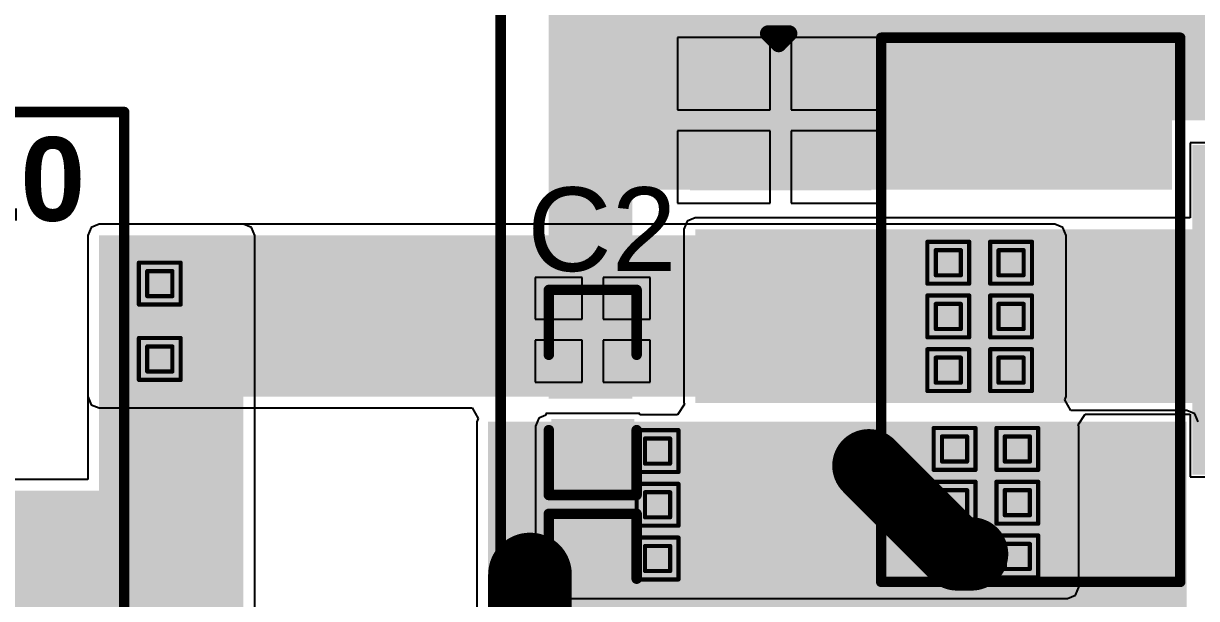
# Model space of a CAD drawing. Header units: inches. Extents: x -0.3 to 9.9, y -0.4 to 5.
# Drawn here: x 2.754 to 3.315, y 1.826 to 2.1 of the extents above; entities that cross this region are included whole.
import ezdxf

# ---------------------------------------------------------------- set-up
doc = ezdxf.new("R2010")
doc.units = ezdxf.units.IN
doc.header["$MEASUREMENT"] = 0
for name, color, linetype in [('Bottom Layer', 5, 'Continuous'), ('Bottom Solder', 6, 'Continuous'), ('Drill Drawing', 1, 'Continuous'), ('Top Layer', 1, 'Continuous'), ('Top Overlay', 2, 'Continuous'), ('Top Paste', 8, 'Continuous'), ('Top Solder', 216, 'Continuous'), ('Via Holes', 16, 'Continuous')]:
    doc.layers.add(name, color=color, linetype=linetype)
doc.styles.add('Arial', font='', dxfattribs={"height": 0.2})
doc.styles.add('Arial_Bold', font='', dxfattribs={"height": 0.2})
doc.styles.get('Arial').set_extended_font_data('Arial')
doc.styles.get('Arial_Bold').set_extended_font_data('Arial', bold=True)

# ---------------------------------------------------------------- blocks, each defined once
blk = doc.blocks.new('OLED_0_96________2C_12')
at = {"layer": 'Top Overlay', "const_width": 0.005}
for points in [[(-0.539, 0.062), (0.539, 0.062)], [(0.539, -1.036), (0.539, 0.062)]]:
    blk.add_lwpolyline(points, dxfattribs=at)
at = {"layer": 'Top Overlay', "const_width": 0.0025}
blk.add_lwpolyline([(0.53775, 0.062, 1), (0.54025, 0.062, 1)], format="xyb", close=True, dxfattribs=at)
blk.add_lwpolyline([(0.53775, 0.062, 1), (0.54025, 0.062, 1)], format="xyb", close=True, dxfattribs=at)
blk = doc.blocks.new('ZIO_101954_13')
at = {"layer": 'Top Overlay', "const_width": 0.005}
blk.add_lwpolyline([(0.719, -1.74), (0.719, 0.057)], dxfattribs=at)
blk = doc.blocks.new('SOT__223_59')
at = {"layer": 'Top Layer'}
for points in [[(-0.0748, 0.15945), (0.0748, 0.15945), (0.0748, 0.08071), (-0.0748, 0.08071)], [(-0.12008, -0.08071), (-0.06102, -0.08071), (-0.06102, -0.15945), (-0.12008, -0.15945)], [(-0.02953, -0.08071), (0.02953, -0.08071), (0.02953, -0.15945), (-0.02953, -0.15945)], [(0.06102, -0.08071), (0.12008, -0.08071), (0.12008, -0.15945), (0.06102, -0.15945)]]:
    blk.add_hatch(color=1, dxfattribs=at).paths.add_polyline_path(points)
at = {"layer": 'Top Paste'}
for points in [[(-0.0748, 0.15945), (0.0748, 0.15945), (0.0748, 0.08071), (-0.0748, 0.08071)], [(-0.12008, -0.08071), (-0.06102, -0.08071), (-0.06102, -0.15945), (-0.12008, -0.15945)], [(-0.02953, -0.08071), (0.02953, -0.08071), (0.02953, -0.15945), (-0.02953, -0.15945)], [(0.06102, -0.08071), (0.12008, -0.08071), (0.12008, -0.15945), (0.06102, -0.15945)]]:
    blk.add_hatch(color=8, dxfattribs=at).paths.add_polyline_path(points)
at = {"layer": 'Top Solder'}
for points in [[(-0.0788, 0.16345), (0.0788, 0.16345), (0.0788, 0.07671), (-0.0788, 0.07671)], [(-0.12408, -0.07671), (-0.05702, -0.07671), (-0.05702, -0.16345), (-0.12408, -0.16345)], [(-0.03353, -0.07671), (0.03353, -0.07671), (0.03353, -0.16345), (-0.03353, -0.16345)], [(0.05702, -0.07671), (0.12408, -0.07671), (0.12408, -0.16345), (0.05702, -0.16345)]]:
    blk.add_hatch(color=216, dxfattribs=at).paths.add_polyline_path(points)
at = {"layer": 'Top Overlay'}
for points, const_width in [([(-0.13, -0.072), (-0.13, 0.071)], 0.005), ([(0.13, 0.071), (-0.13, 0.071)], 0.005), ([(0.13, -0.072), (0.13, 0.071)], 0.005), ([(0.13, -0.072), (-0.13, -0.072)], 0.005), ([(-0.132, -0.126), (-0.132, -0.116)], 0.00787), ([(-0.127, -0.121), (-0.132, -0.116)], 0.00787), ([(-0.132, -0.126), (-0.127, -0.121)], 0.00787)]:
    blk.add_lwpolyline(points, dxfattribs=dict(at, const_width=const_width))
for points, const_width in [([(-0.13125, 0.071, 1), (-0.12875, 0.071, 1)], 0.0025), ([(-0.13125, 0.071, 1), (-0.12875, 0.071, 1)], 0.0025), ([(0.12875, 0.071, 1), (0.13125, 0.071, 1)], 0.0025), ([(0.12875, 0.071, 1), (0.13125, 0.071, 1)], 0.0025), ([(-0.13125, -0.072, 1), (-0.12875, -0.072, 1)], 0.0025), ([(-0.13125, -0.072, 1), (-0.12875, -0.072, 1)], 0.0025), ([(0.12875, -0.072, 1), (0.13125, -0.072, 1)], 0.0025), ([(0.12875, -0.072, 1), (0.13125, -0.072, 1)], 0.0025), ([(-0.13397, -0.116, 1), (-0.13003, -0.116, 1)], 0.00394), ([(-0.13397, -0.116, 1), (-0.13003, -0.116, 1)], 0.00394), ([(-0.12897, -0.121, 1), (-0.12503, -0.121, 1)], 0.00394), ([(-0.12897, -0.121, 1), (-0.12503, -0.121, 1)], 0.00394), ([(-0.13397, -0.126, 1), (-0.13003, -0.126, 1)], 0.00394), ([(-0.13397, -0.126, 1), (-0.13003, -0.126, 1)], 0.00394)]:
    blk.add_lwpolyline(points, format="xyb", close=True, dxfattribs=dict(at, const_width=const_width))
blk = doc.blocks.new('C___0603_214')
at = {"layer": 'Top Layer'}
for points in [[(-0.015, 0.0175), (-0.015, -0.0175), (-0.045, -0.0175), (-0.045, 0.0175)], [(0.045, 0.0175), (0.045, -0.0175), (0.015, -0.0175), (0.015, 0.0175)]]:
    blk.add_hatch(color=1, dxfattribs=at).paths.add_polyline_path(points)
at = {"layer": 'Top Paste'}
for points in [[(-0.015, 0.0175), (-0.015, -0.0175), (-0.045, -0.0175), (-0.045, 0.0175)], [(0.045, 0.0175), (0.045, -0.0175), (0.015, -0.0175), (0.015, 0.0175)]]:
    blk.add_hatch(color=8, dxfattribs=at).paths.add_polyline_path(points)
at = {"layer": 'Top Solder'}
for points in [[(-0.01264, 0.01986), (-0.01264, -0.01986), (-0.04736, -0.01986), (-0.04736, 0.01986)], [(0.04736, 0.01986), (0.04736, -0.01986), (0.01264, -0.01986), (0.01264, 0.01986)]]:
    blk.add_hatch(color=216, dxfattribs=at).paths.add_polyline_path(points)
at = {"layer": 'Top Overlay', "const_width": 0.005}
for points in [[(-0.049, -0.021), (-0.049, 0.021)], [(-0.018, 0.021), (-0.049, 0.021)], [(0.049, 0.021), (0.018, 0.021)], [(0.049, -0.021), (0.049, 0.021)], [(-0.018, -0.021), (-0.049, -0.021)], [(0.049, -0.021), (0.018, -0.021)]]:
    blk.add_lwpolyline(points, dxfattribs=at)
at = {"layer": 'Top Overlay', "const_width": 0.0025}
for points in [[(-0.05025, 0.021, 1), (-0.04775, 0.021, 1)], [(-0.05025, 0.021, 1), (-0.04775, 0.021, 1)], [(-0.01925, 0.021, 1), (-0.01675, 0.021, 1)], [(0.01675, 0.021, 1), (0.01925, 0.021, 1)], [(0.04775, 0.021, 1), (0.05025, 0.021, 1)], [(0.04775, 0.021, 1), (0.05025, 0.021, 1)], [(-0.05025, -0.021, 1), (-0.04775, -0.021, 1)], [(-0.05025, -0.021, 1), (-0.04775, -0.021, 1)], [(-0.01925, -0.021, 1), (-0.01675, -0.021, 1)], [(0.01675, -0.021, 1), (0.01925, -0.021, 1)], [(0.04775, -0.021, 1), (0.05025, -0.021, 1)], [(0.04775, -0.021, 1), (0.05025, -0.021, 1)]]:
    blk.add_lwpolyline(points, format="xyb", close=True, dxfattribs=at)
blk = doc.blocks.new('C___0603_215')
at = {"layer": 'Top Layer'}
for points in [[(-0.015, 0.0175), (-0.015, -0.0175), (-0.045, -0.0175), (-0.045, 0.0175)], [(0.045, 0.0175), (0.045, -0.0175), (0.015, -0.0175), (0.015, 0.0175)]]:
    blk.add_hatch(color=1, dxfattribs=at).paths.add_polyline_path(points)
at = {"layer": 'Top Paste'}
for points in [[(-0.015, 0.0175), (-0.015, -0.0175), (-0.045, -0.0175), (-0.045, 0.0175)], [(0.045, 0.0175), (0.045, -0.0175), (0.015, -0.0175), (0.015, 0.0175)]]:
    blk.add_hatch(color=8, dxfattribs=at).paths.add_polyline_path(points)
at = {"layer": 'Top Solder'}
for points in [[(-0.01264, 0.01986), (-0.01264, -0.01986), (-0.04736, -0.01986), (-0.04736, 0.01986)], [(0.04736, 0.01986), (0.04736, -0.01986), (0.01264, -0.01986), (0.01264, 0.01986)]]:
    blk.add_hatch(color=216, dxfattribs=at).paths.add_polyline_path(points)
at = {"layer": 'Top Overlay', "const_width": 0.005}
for points in [[(-0.049, 0.021), (-0.018, 0.021)], [(-0.049, 0.021), (-0.049, -0.021)], [(0.018, 0.021), (0.049, 0.021)], [(0.049, 0.021), (0.049, -0.021)], [(-0.049, -0.021), (-0.018, -0.021)], [(0.018, -0.021), (0.049, -0.021)]]:
    blk.add_lwpolyline(points, dxfattribs=at)
at = {"layer": 'Top Overlay', "const_width": 0.0025}
for points in [[(-0.05025, 0.021, 1), (-0.04775, 0.021, 1)], [(-0.05025, 0.021, 1), (-0.04775, 0.021, 1)], [(-0.01925, 0.021, 1), (-0.01675, 0.021, 1)], [(0.01675, 0.021, 1), (0.01925, 0.021, 1)], [(0.04775, 0.021, 1), (0.05025, 0.021, 1)], [(0.04775, 0.021, 1), (0.05025, 0.021, 1)], [(-0.05025, -0.021, 1), (-0.04775, -0.021, 1)], [(-0.05025, -0.021, 1), (-0.04775, -0.021, 1)], [(-0.01925, -0.021, 1), (-0.01675, -0.021, 1)], [(0.01675, -0.021, 1), (0.01925, -0.021, 1)], [(0.04775, -0.021, 1), (0.05025, -0.021, 1)], [(0.04775, -0.021, 1), (0.05025, -0.021, 1)]]:
    blk.add_lwpolyline(points, format="xyb", close=True, dxfattribs=at)

msp = doc.modelspace()

# ---------------------------------------------------------------- hatches: boundary and pattern name
at = {"layer": 'Bottom Layer'}
for points in [[(2.79, 1.922), (3.247, 1.922), (3.247, 1.999), (2.79, 1.999)], [(2.976, 1.802), (3.31, 1.802), (3.31, 1.91), (2.976, 1.91)]]:
    msp.add_hatch(color=5, dxfattribs=at).paths.add_polyline_path(points)
h = msp.add_hatch(color=5, dxfattribs=at)
edge = h.paths.add_edge_path()
edge.add_arc((3.196, 1.986), 0.01181, 0, 360)
h = msp.add_hatch(color=5, dxfattribs=at)
edge = h.paths.add_edge_path()
edge.add_arc((3.226, 1.986), 0.01181, 0, 360)
h = msp.add_hatch(color=5, dxfattribs=at)
edge = h.paths.add_edge_path()
edge.add_arc((2.819, 1.976), 0.01181, 0, 360)
h = msp.add_hatch(color=5, dxfattribs=at)
edge = h.paths.add_edge_path()
edge.add_arc((3.196, 1.96033), 0.01181, 0, 360)
h = msp.add_hatch(color=5, dxfattribs=at)
edge = h.paths.add_edge_path()
edge.add_arc((3.226, 1.96033), 0.01181, 0, 360)
h = msp.add_hatch(color=5, dxfattribs=at)
edge = h.paths.add_edge_path()
edge.add_arc((2.819, 1.94), 0.01181, 0, 360)
h = msp.add_hatch(color=5, dxfattribs=at)
edge = h.paths.add_edge_path()
edge.add_arc((3.196, 1.93467), 0.01181, 0, 360)
h = msp.add_hatch(color=5, dxfattribs=at)
edge = h.paths.add_edge_path()
edge.add_arc((3.226, 1.93467), 0.01181, 0, 360)
h = msp.add_hatch(color=5, dxfattribs=at)
edge = h.paths.add_edge_path()
edge.add_arc((3.057, 1.896), 0.01181, 0, 360)
h = msp.add_hatch(color=5, dxfattribs=at)
edge = h.paths.add_edge_path()
edge.add_arc((3.199, 1.897), 0.01181, 0, 360)
h = msp.add_hatch(color=5, dxfattribs=at)
edge = h.paths.add_edge_path()
edge.add_arc((3.229, 1.897), 0.01181, 0, 360)
h = msp.add_hatch(color=5, dxfattribs=at)
edge = h.paths.add_edge_path()
edge.add_arc((3.057, 1.87033), 0.01181, 0, 360)
h = msp.add_hatch(color=5, dxfattribs=at)
edge = h.paths.add_edge_path()
edge.add_arc((3.199, 1.87133), 0.01181, 0, 360)
h = msp.add_hatch(color=5, dxfattribs=at)
edge = h.paths.add_edge_path()
edge.add_arc((3.229, 1.87133), 0.01181, 0, 360)
h = msp.add_hatch(color=5, dxfattribs=at)
edge = h.paths.add_edge_path()
edge.add_arc((3.057, 1.84467), 0.01181, 0, 360)
h = msp.add_hatch(color=5, dxfattribs=at)
edge = h.paths.add_edge_path()
edge.add_arc((3.199, 1.84567), 0.01181, 0, 360)
h = msp.add_hatch(color=5, dxfattribs=at)
edge = h.paths.add_edge_path()
edge.add_arc((3.229, 1.84567), 0.01181, 0, 360)
at = {"layer": 'Bottom Solder'}
h = msp.add_hatch(color=6, dxfattribs=at)
edge = h.paths.add_edge_path()
edge.add_arc((3.196, 1.986), 0.00591, 0, 360)
h = msp.add_hatch(color=6, dxfattribs=at)
edge = h.paths.add_edge_path()
edge.add_arc((3.226, 1.986), 0.00591, 0, 360)
h = msp.add_hatch(color=6, dxfattribs=at)
edge = h.paths.add_edge_path()
edge.add_arc((2.819, 1.976), 0.00591, 0, 360)
h = msp.add_hatch(color=6, dxfattribs=at)
edge = h.paths.add_edge_path()
edge.add_arc((3.196, 1.96033), 0.00591, 0, 360)
h = msp.add_hatch(color=6, dxfattribs=at)
edge = h.paths.add_edge_path()
edge.add_arc((3.226, 1.96033), 0.00591, 0, 360)
h = msp.add_hatch(color=6, dxfattribs=at)
edge = h.paths.add_edge_path()
edge.add_arc((2.819, 1.94), 0.00591, 0, 360)
h = msp.add_hatch(color=6, dxfattribs=at)
edge = h.paths.add_edge_path()
edge.add_arc((3.196, 1.93467), 0.00591, 0, 360)
h = msp.add_hatch(color=6, dxfattribs=at)
edge = h.paths.add_edge_path()
edge.add_arc((3.226, 1.93467), 0.00591, 0, 360)
h = msp.add_hatch(color=6, dxfattribs=at)
edge = h.paths.add_edge_path()
edge.add_arc((3.057, 1.896), 0.00591, 0, 360)
h = msp.add_hatch(color=6, dxfattribs=at)
edge = h.paths.add_edge_path()
edge.add_arc((3.199, 1.897), 0.00591, 0, 360)
h = msp.add_hatch(color=6, dxfattribs=at)
edge = h.paths.add_edge_path()
edge.add_arc((3.229, 1.897), 0.00591, 0, 360)
h = msp.add_hatch(color=6, dxfattribs=at)
edge = h.paths.add_edge_path()
edge.add_arc((3.057, 1.87033), 0.00591, 0, 360)
h = msp.add_hatch(color=6, dxfattribs=at)
edge = h.paths.add_edge_path()
edge.add_arc((3.199, 1.87133), 0.00591, 0, 360)
h = msp.add_hatch(color=6, dxfattribs=at)
edge = h.paths.add_edge_path()
edge.add_arc((3.229, 1.87133), 0.00591, 0, 360)
h = msp.add_hatch(color=6, dxfattribs=at)
edge = h.paths.add_edge_path()
edge.add_arc((3.199, 1.84567), 0.00591, 0, 360)
h = msp.add_hatch(color=6, dxfattribs=at)
edge = h.paths.add_edge_path()
edge.add_arc((3.229, 1.84567), 0.00591, 0, 360)
h = msp.add_hatch(color=6, dxfattribs=at)
edge = h.paths.add_edge_path()
edge.add_arc((3.057, 1.84467), 0.00591, 0, 360)
at = {"layer": 'Top Layer'}
for points in [[(3.018, 2.054), (3.57582, 2.054), (3.57582, 2.57695), (3.018, 2.57695)], [(3.045, 1.921), (3.045, 2.189), (3.00495, 2.189), (3.00495, 1.921)], [(3.303, 2.05895), (3.03082, 2.05895), (3.03082, 2.02095), (3.303, 2.02095)], [(2.79, 1.84415), (2.859, 1.84415), (2.859, 1.999), (2.79, 1.999)], [(3.075, 1.919), (3.321, 1.919), (3.321, 2.002), (3.075, 2.002)], [(3.004, 1.831), (3.253, 1.831), (3.253, 1.90795), (3.004, 1.90795)], [(2.859, 1.819), (2.859, 1.877), (1.895, 1.877), (1.895, 1.819)]]:
    msp.add_hatch(color=1, dxfattribs=at).paths.add_polyline_path(points)
h = msp.add_hatch(color=1, dxfattribs=at)
edge = h.paths.add_edge_path()
edge.add_arc((3.196, 1.986), 0.01181, 0, 360)
h = msp.add_hatch(color=1, dxfattribs=at)
edge = h.paths.add_edge_path()
edge.add_arc((3.226, 1.986), 0.01181, 0, 360)
h = msp.add_hatch(color=1, dxfattribs=at)
edge = h.paths.add_edge_path()
edge.add_arc((2.819, 1.976), 0.01181, 0, 360)
h = msp.add_hatch(color=1, dxfattribs=at)
edge = h.paths.add_edge_path()
edge.add_arc((3.196, 1.96033), 0.01181, 0, 360)
h = msp.add_hatch(color=1, dxfattribs=at)
edge = h.paths.add_edge_path()
edge.add_arc((3.226, 1.96033), 0.01181, 0, 360)
h = msp.add_hatch(color=1, dxfattribs=at)
edge = h.paths.add_edge_path()
edge.add_arc((2.819, 1.94), 0.01181, 0, 360)
h = msp.add_hatch(color=1, dxfattribs=at)
edge = h.paths.add_edge_path()
edge.add_arc((3.196, 1.93467), 0.01181, 0, 360)
h = msp.add_hatch(color=1, dxfattribs=at)
edge = h.paths.add_edge_path()
edge.add_arc((3.226, 1.93467), 0.01181, 0, 360)
h = msp.add_hatch(color=1, dxfattribs=at)
edge = h.paths.add_edge_path()
edge.add_arc((3.057, 1.896), 0.01181, 0, 360)
h = msp.add_hatch(color=1, dxfattribs=at)
edge = h.paths.add_edge_path()
edge.add_arc((3.199, 1.897), 0.01181, 0, 360)
h = msp.add_hatch(color=1, dxfattribs=at)
edge = h.paths.add_edge_path()
edge.add_arc((3.229, 1.897), 0.01181, 0, 360)
h = msp.add_hatch(color=1, dxfattribs=at)
edge = h.paths.add_edge_path()
edge.add_arc((3.057, 1.87033), 0.01181, 0, 360)
h = msp.add_hatch(color=1, dxfattribs=at)
edge = h.paths.add_edge_path()
edge.add_arc((3.199, 1.87133), 0.01181, 0, 360)
h = msp.add_hatch(color=1, dxfattribs=at)
edge = h.paths.add_edge_path()
edge.add_arc((3.229, 1.87133), 0.01181, 0, 360)
h = msp.add_hatch(color=1, dxfattribs=at)
edge = h.paths.add_edge_path()
edge.add_arc((3.057, 1.84467), 0.01181, 0, 360)
h = msp.add_hatch(color=1, dxfattribs=at)
edge = h.paths.add_edge_path()
edge.add_arc((3.199, 1.84567), 0.01181, 0, 360)
h = msp.add_hatch(color=1, dxfattribs=at)
edge = h.paths.add_edge_path()
edge.add_arc((3.229, 1.84567), 0.01181, 0, 360)
at = {"layer": 'Top Solder'}
h = msp.add_hatch(color=216, dxfattribs=at)
edge = h.paths.add_edge_path()
edge.add_arc((3.196, 1.986), 0.00591, 0, 360)
h = msp.add_hatch(color=216, dxfattribs=at)
edge = h.paths.add_edge_path()
edge.add_arc((3.226, 1.986), 0.00591, 0, 360)
h = msp.add_hatch(color=216, dxfattribs=at)
edge = h.paths.add_edge_path()
edge.add_arc((2.819, 1.976), 0.00591, 0, 360)
h = msp.add_hatch(color=216, dxfattribs=at)
edge = h.paths.add_edge_path()
edge.add_arc((3.196, 1.96033), 0.00591, 0, 360)
h = msp.add_hatch(color=216, dxfattribs=at)
edge = h.paths.add_edge_path()
edge.add_arc((3.226, 1.96033), 0.00591, 0, 360)
h = msp.add_hatch(color=216, dxfattribs=at)
edge = h.paths.add_edge_path()
edge.add_arc((2.819, 1.94), 0.00591, 0, 360)
h = msp.add_hatch(color=216, dxfattribs=at)
edge = h.paths.add_edge_path()
edge.add_arc((3.196, 1.93467), 0.00591, 0, 360)
h = msp.add_hatch(color=216, dxfattribs=at)
edge = h.paths.add_edge_path()
edge.add_arc((3.226, 1.93467), 0.00591, 0, 360)
h = msp.add_hatch(color=216, dxfattribs=at)
edge = h.paths.add_edge_path()
edge.add_arc((3.057, 1.896), 0.00591, 0, 360)
h = msp.add_hatch(color=216, dxfattribs=at)
edge = h.paths.add_edge_path()
edge.add_arc((3.199, 1.897), 0.00591, 0, 360)
h = msp.add_hatch(color=216, dxfattribs=at)
edge = h.paths.add_edge_path()
edge.add_arc((3.229, 1.897), 0.00591, 0, 360)
h = msp.add_hatch(color=216, dxfattribs=at)
edge = h.paths.add_edge_path()
edge.add_arc((3.057, 1.87033), 0.00591, 0, 360)
h = msp.add_hatch(color=216, dxfattribs=at)
edge = h.paths.add_edge_path()
edge.add_arc((3.199, 1.87133), 0.00591, 0, 360)
h = msp.add_hatch(color=216, dxfattribs=at)
edge = h.paths.add_edge_path()
edge.add_arc((3.229, 1.87133), 0.00591, 0, 360)
h = msp.add_hatch(color=216, dxfattribs=at)
edge = h.paths.add_edge_path()
edge.add_arc((3.199, 1.84567), 0.00591, 0, 360)
h = msp.add_hatch(color=216, dxfattribs=at)
edge = h.paths.add_edge_path()
edge.add_arc((3.229, 1.84567), 0.00591, 0, 360)
h = msp.add_hatch(color=216, dxfattribs=at)
edge = h.paths.add_edge_path()
edge.add_arc((3.057, 1.84467), 0.00591, 0, 360)
at = {"layer": 'Via Holes'}
h = msp.add_hatch(color=7, dxfattribs=at)
edge = h.paths.add_edge_path()
edge.add_arc((3.196, 1.986), 0.00591, 0, 360)
h = msp.add_hatch(color=7, dxfattribs=at)
edge = h.paths.add_edge_path()
edge.add_arc((3.226, 1.986), 0.00591, 0, 360)
h = msp.add_hatch(color=7, dxfattribs=at)
edge = h.paths.add_edge_path()
edge.add_arc((2.819, 1.976), 0.00591, 0, 360)
h = msp.add_hatch(color=7, dxfattribs=at)
edge = h.paths.add_edge_path()
edge.add_arc((3.196, 1.96033), 0.00591, 0, 360)
h = msp.add_hatch(color=7, dxfattribs=at)
edge = h.paths.add_edge_path()
edge.add_arc((3.226, 1.96033), 0.00591, 0, 360)
h = msp.add_hatch(color=7, dxfattribs=at)
edge = h.paths.add_edge_path()
edge.add_arc((2.819, 1.94), 0.00591, 0, 360)
h = msp.add_hatch(color=7, dxfattribs=at)
edge = h.paths.add_edge_path()
edge.add_arc((3.196, 1.93467), 0.00591, 0, 360)
h = msp.add_hatch(color=7, dxfattribs=at)
edge = h.paths.add_edge_path()
edge.add_arc((3.226, 1.93467), 0.00591, 0, 360)
h = msp.add_hatch(color=7, dxfattribs=at)
edge = h.paths.add_edge_path()
edge.add_arc((3.057, 1.896), 0.00591, 0, 360)
h = msp.add_hatch(color=7, dxfattribs=at)
edge = h.paths.add_edge_path()
edge.add_arc((3.199, 1.897), 0.00591, 0, 360)
h = msp.add_hatch(color=7, dxfattribs=at)
edge = h.paths.add_edge_path()
edge.add_arc((3.229, 1.897), 0.00591, 0, 360)
h = msp.add_hatch(color=7, dxfattribs=at)
edge = h.paths.add_edge_path()
edge.add_arc((3.057, 1.87033), 0.00591, 0, 360)
h = msp.add_hatch(color=7, dxfattribs=at)
edge = h.paths.add_edge_path()
edge.add_arc((3.199, 1.87133), 0.00591, 0, 360)
h = msp.add_hatch(color=7, dxfattribs=at)
edge = h.paths.add_edge_path()
edge.add_arc((3.229, 1.87133), 0.00591, 0, 360)
h = msp.add_hatch(color=7, dxfattribs=at)
edge = h.paths.add_edge_path()
edge.add_arc((3.199, 1.84567), 0.00591, 0, 360)
h = msp.add_hatch(color=7, dxfattribs=at)
edge = h.paths.add_edge_path()
edge.add_arc((3.229, 1.84567), 0.00591, 0, 360)
h = msp.add_hatch(color=7, dxfattribs=at)
edge = h.paths.add_edge_path()
edge.add_arc((3.057, 1.84467), 0.00591, 0, 360)

# ---------------------------------------------------------------- linework, layer by layer
at = {"layer": 'Bottom Layer'}
for p, q in [((2.78617, 2.00283), (2.78459, 1.999)), ((2.79, 2.00441), (2.78617, 2.00283)), ((3.247, 2.00441), (2.79, 2.00441)), ((3.25083, 2.00283), (3.247, 2.00441)), ((3.25241, 1.999), (3.25083, 2.00283)), ((2.78459, 1.999), (2.78459, 1.922)), ((3.25241, 1.922), (3.25241, 1.999)), ((2.78459, 1.922), (2.78617, 1.91817)), ((2.78617, 1.91817), (2.79, 1.91659)), ((3.25175, 1.92041), (3.25241, 1.922)), ((3.2546, 1.91541), (3.25175, 1.92041)), ((2.79, 1.91659), (2.9684, 1.91659)), ((2.9684, 1.91659), (2.97125, 1.91159)), ((3.31, 1.91541), (3.2546, 1.91541)), ((3.31383, 1.91383), (3.31, 1.91541)), ((3.31541, 1.91), (3.31383, 1.91383)), ((2.97125, 1.91159), (2.97059, 1.91)), ((2.97059, 1.91), (2.97059, 1.83739)), ((2.97059, 1.83739), (2.97051, 1.837)), ((2.97051, 1.837), (2.97051, 1.522))]:
    msp.add_line(p, q, dxfattribs=at)
for points, const_width in [([(3.158, 1.889), (3.20017, 1.84683)], 0.035), ([(3.20017, 1.84683), (3.20717, 1.84683)], 0.035), ([(2.996, 1.522), (2.996, 1.837)], 0.04)]:
    msp.add_lwpolyline(points, dxfattribs=dict(at, const_width=const_width))
for points, const_width in [([(3.14925, 1.889, 1), (3.16675, 1.889, 1)], 0.0175), ([(3.19142, 1.84683, 1), (3.20892, 1.84683, 1)], 0.0175), ([(3.19142, 1.84683, 1), (3.20892, 1.84683, 1)], 0.0175), ([(3.19842, 1.84683, 1), (3.21592, 1.84683, 1)], 0.0175), ([(2.986, 1.837, 1), (3.006, 1.837, 1)], 0.02)]:
    msp.add_lwpolyline(points, format="xyb", close=True, dxfattribs=dict(at, const_width=const_width))
at = {"layer": 'Drill Drawing', "const_width": 0.002}
for points in [[(3.186, 1.996), (3.206, 1.996)], [(3.186, 1.976), (3.186, 1.996)], [(3.206, 1.976), (3.206, 1.996)], [(3.216, 1.996), (3.236, 1.996)], [(3.216, 1.976), (3.216, 1.996)], [(3.236, 1.976), (3.236, 1.996)], [(3.19, 1.992), (3.202, 1.992)], [(3.19, 1.98), (3.19, 1.992)], [(3.202, 1.98), (3.202, 1.992)], [(3.22, 1.992), (3.232, 1.992)], [(3.22, 1.98), (3.22, 1.992)], [(3.232, 1.98), (3.232, 1.992)], [(2.809, 1.986), (2.829, 1.986)], [(2.809, 1.966), (2.809, 1.986)], [(2.829, 1.966), (2.829, 1.986)], [(2.813, 1.982), (2.825, 1.982)], [(2.813, 1.97), (2.813, 1.982)], [(2.825, 1.97), (2.825, 1.982)], [(3.19, 1.98), (3.202, 1.98)], [(3.22, 1.98), (3.232, 1.98)], [(3.186, 1.976), (3.206, 1.976)], [(3.216, 1.976), (3.236, 1.976)], [(2.813, 1.97), (2.825, 1.97)], [(3.186, 1.97033), (3.206, 1.97033)], [(3.186, 1.95033), (3.186, 1.97033)], [(3.206, 1.95033), (3.206, 1.97033)], [(3.216, 1.97033), (3.236, 1.97033)], [(3.216, 1.95033), (3.216, 1.97033)], [(3.236, 1.95033), (3.236, 1.97033)], [(2.809, 1.966), (2.829, 1.966)], [(3.19, 1.96633), (3.202, 1.96633)], [(3.19, 1.95433), (3.19, 1.96633)], [(3.202, 1.95433), (3.202, 1.96633)], [(3.22, 1.96633), (3.232, 1.96633)], [(3.22, 1.95433), (3.22, 1.96633)], [(3.232, 1.95433), (3.232, 1.96633)], [(3.19, 1.95433), (3.202, 1.95433)], [(3.22, 1.95433), (3.232, 1.95433)], [(2.809, 1.95), (2.829, 1.95)], [(2.809, 1.93), (2.809, 1.95)], [(2.813, 1.946), (2.825, 1.946)], [(2.813, 1.934), (2.813, 1.946)], [(2.825, 1.934), (2.825, 1.946)], [(2.829, 1.93), (2.829, 1.95)], [(3.186, 1.95033), (3.206, 1.95033)], [(3.216, 1.95033), (3.236, 1.95033)], [(3.186, 1.94467), (3.206, 1.94467)], [(3.186, 1.92467), (3.186, 1.94467)], [(3.19, 1.94067), (3.202, 1.94067)], [(3.19, 1.92867), (3.19, 1.94067)], [(3.202, 1.92867), (3.202, 1.94067)], [(3.206, 1.92467), (3.206, 1.94467)], [(3.216, 1.94467), (3.236, 1.94467)], [(3.216, 1.92467), (3.216, 1.94467)], [(3.22, 1.94067), (3.232, 1.94067)], [(3.22, 1.92867), (3.22, 1.94067)], [(3.232, 1.92867), (3.232, 1.94067)], [(3.236, 1.92467), (3.236, 1.94467)], [(2.813, 1.934), (2.825, 1.934)], [(2.809, 1.93), (2.829, 1.93)], [(3.19, 1.92867), (3.202, 1.92867)], [(3.22, 1.92867), (3.232, 1.92867)], [(3.186, 1.92467), (3.206, 1.92467)], [(3.216, 1.92467), (3.236, 1.92467)], [(3.047, 1.906), (3.067, 1.906)], [(3.047, 1.886), (3.047, 1.906)], [(3.067, 1.886), (3.067, 1.906)], [(3.189, 1.907), (3.209, 1.907)], [(3.189, 1.887), (3.189, 1.907)], [(3.209, 1.887), (3.209, 1.907)], [(3.219, 1.907), (3.239, 1.907)], [(3.219, 1.887), (3.219, 1.907)], [(3.239, 1.887), (3.239, 1.907)], [(3.051, 1.902), (3.063, 1.902)], [(3.051, 1.89), (3.051, 1.902)], [(3.063, 1.89), (3.063, 1.902)], [(3.193, 1.903), (3.205, 1.903)], [(3.193, 1.891), (3.193, 1.903)], [(3.205, 1.891), (3.205, 1.903)], [(3.223, 1.903), (3.235, 1.903)], [(3.223, 1.891), (3.223, 1.903)], [(3.235, 1.891), (3.235, 1.903)], [(3.051, 1.89), (3.063, 1.89)], [(3.193, 1.891), (3.205, 1.891)], [(3.223, 1.891), (3.235, 1.891)], [(3.047, 1.886), (3.067, 1.886)], [(3.189, 1.887), (3.209, 1.887)], [(3.219, 1.887), (3.239, 1.887)], [(3.047, 1.88033), (3.067, 1.88033)], [(3.047, 1.86033), (3.047, 1.88033)], [(3.067, 1.86033), (3.067, 1.88033)], [(3.189, 1.88133), (3.209, 1.88133)], [(3.189, 1.86133), (3.189, 1.88133)], [(3.209, 1.86133), (3.209, 1.88133)], [(3.219, 1.88133), (3.239, 1.88133)], [(3.219, 1.86133), (3.219, 1.88133)], [(3.239, 1.86133), (3.239, 1.88133)], [(3.051, 1.87633), (3.063, 1.87633)], [(3.051, 1.86433), (3.051, 1.87633)], [(3.063, 1.86433), (3.063, 1.87633)], [(3.193, 1.87733), (3.205, 1.87733)], [(3.193, 1.86533), (3.193, 1.87733)], [(3.205, 1.86533), (3.205, 1.87733)], [(3.223, 1.87733), (3.235, 1.87733)], [(3.223, 1.86533), (3.223, 1.87733)], [(3.235, 1.86533), (3.235, 1.87733)], [(3.051, 1.86433), (3.063, 1.86433)], [(3.189, 1.86133), (3.209, 1.86133)], [(3.193, 1.86533), (3.205, 1.86533)], [(3.219, 1.86133), (3.239, 1.86133)], [(3.223, 1.86533), (3.235, 1.86533)], [(3.047, 1.86033), (3.067, 1.86033)], [(3.189, 1.85567), (3.209, 1.85567)], [(3.189, 1.83567), (3.189, 1.85567)], [(3.209, 1.83567), (3.209, 1.85567)], [(3.219, 1.85567), (3.239, 1.85567)], [(3.219, 1.83567), (3.219, 1.85567)], [(3.239, 1.83567), (3.239, 1.85567)], [(3.047, 1.85467), (3.067, 1.85467)], [(3.047, 1.83467), (3.047, 1.85467)], [(3.051, 1.85067), (3.063, 1.85067)], [(3.051, 1.83867), (3.051, 1.85067)], [(3.063, 1.83867), (3.063, 1.85067)], [(3.067, 1.83467), (3.067, 1.85467)], [(3.193, 1.85167), (3.205, 1.85167)], [(3.193, 1.83967), (3.193, 1.85167)], [(3.205, 1.83967), (3.205, 1.85167)], [(3.223, 1.85167), (3.235, 1.85167)], [(3.223, 1.83967), (3.223, 1.85167)], [(3.235, 1.83967), (3.235, 1.85167)], [(3.051, 1.83867), (3.063, 1.83867)], [(3.193, 1.83967), (3.205, 1.83967)], [(3.223, 1.83967), (3.235, 1.83967)], [(3.047, 1.83467), (3.067, 1.83467)], [(3.189, 1.83567), (3.209, 1.83567)], [(3.219, 1.83567), (3.239, 1.83567)]]:
    msp.add_lwpolyline(points, dxfattribs=at)
at = {"layer": 'Drill Drawing', "const_width": 0.001}
for points in [[(3.1855, 1.996, 1), (3.1865, 1.996, 1)], [(3.1855, 1.996, 1), (3.1865, 1.996, 1)], [(3.2055, 1.996, 1), (3.2065, 1.996, 1)], [(3.2055, 1.996, 1), (3.2065, 1.996, 1)], [(3.2155, 1.996, 1), (3.2165, 1.996, 1)], [(3.2155, 1.996, 1), (3.2165, 1.996, 1)], [(3.2355, 1.996, 1), (3.2365, 1.996, 1)], [(3.2355, 1.996, 1), (3.2365, 1.996, 1)], [(3.1895, 1.992, 1), (3.1905, 1.992, 1)], [(3.1895, 1.992, 1), (3.1905, 1.992, 1)], [(3.2015, 1.992, 1), (3.2025, 1.992, 1)], [(3.2015, 1.992, 1), (3.2025, 1.992, 1)], [(3.2195, 1.992, 1), (3.2205, 1.992, 1)], [(3.2195, 1.992, 1), (3.2205, 1.992, 1)], [(3.2315, 1.992, 1), (3.2325, 1.992, 1)], [(3.2315, 1.992, 1), (3.2325, 1.992, 1)], [(2.8085, 1.986, 1), (2.8095, 1.986, 1)], [(2.8085, 1.986, 1), (2.8095, 1.986, 1)], [(2.8285, 1.986, 1), (2.8295, 1.986, 1)], [(2.8285, 1.986, 1), (2.8295, 1.986, 1)], [(2.8125, 1.982, 1), (2.8135, 1.982, 1)], [(2.8125, 1.982, 1), (2.8135, 1.982, 1)], [(2.8245, 1.982, 1), (2.8255, 1.982, 1)], [(2.8245, 1.982, 1), (2.8255, 1.982, 1)], [(3.1895, 1.98, 1), (3.1905, 1.98, 1)], [(3.1895, 1.98, 1), (3.1905, 1.98, 1)], [(3.2015, 1.98, 1), (3.2025, 1.98, 1)], [(3.2015, 1.98, 1), (3.2025, 1.98, 1)], [(3.2195, 1.98, 1), (3.2205, 1.98, 1)], [(3.2195, 1.98, 1), (3.2205, 1.98, 1)], [(3.2315, 1.98, 1), (3.2325, 1.98, 1)], [(3.2315, 1.98, 1), (3.2325, 1.98, 1)], [(3.1855, 1.976, 1), (3.1865, 1.976, 1)], [(3.1855, 1.976, 1), (3.1865, 1.976, 1)], [(3.2055, 1.976, 1), (3.2065, 1.976, 1)], [(3.2055, 1.976, 1), (3.2065, 1.976, 1)], [(3.2155, 1.976, 1), (3.2165, 1.976, 1)], [(3.2155, 1.976, 1), (3.2165, 1.976, 1)], [(3.2355, 1.976, 1), (3.2365, 1.976, 1)], [(3.2355, 1.976, 1), (3.2365, 1.976, 1)], [(2.8125, 1.97, 1), (2.8135, 1.97, 1)], [(2.8125, 1.97, 1), (2.8135, 1.97, 1)], [(2.8245, 1.97, 1), (2.8255, 1.97, 1)], [(2.8245, 1.97, 1), (2.8255, 1.97, 1)], [(3.1855, 1.97033, 1), (3.1865, 1.97033, 1)], [(3.1855, 1.97033, 1), (3.1865, 1.97033, 1)], [(3.2055, 1.97033, 1), (3.2065, 1.97033, 1)], [(3.2055, 1.97033, 1), (3.2065, 1.97033, 1)], [(3.2155, 1.97033, 1), (3.2165, 1.97033, 1)], [(3.2155, 1.97033, 1), (3.2165, 1.97033, 1)], [(3.2355, 1.97033, 1), (3.2365, 1.97033, 1)], [(3.2355, 1.97033, 1), (3.2365, 1.97033, 1)], [(2.8085, 1.966, 1), (2.8095, 1.966, 1)], [(2.8085, 1.966, 1), (2.8095, 1.966, 1)], [(2.8285, 1.966, 1), (2.8295, 1.966, 1)], [(2.8285, 1.966, 1), (2.8295, 1.966, 1)], [(3.1895, 1.96633, 1), (3.1905, 1.96633, 1)], [(3.1895, 1.96633, 1), (3.1905, 1.96633, 1)], [(3.2015, 1.96633, 1), (3.2025, 1.96633, 1)], [(3.2015, 1.96633, 1), (3.2025, 1.96633, 1)], [(3.2195, 1.96633, 1), (3.2205, 1.96633, 1)], [(3.2195, 1.96633, 1), (3.2205, 1.96633, 1)], [(3.2315, 1.96633, 1), (3.2325, 1.96633, 1)], [(3.2315, 1.96633, 1), (3.2325, 1.96633, 1)], [(3.1895, 1.95433, 1), (3.1905, 1.95433, 1)], [(3.1895, 1.95433, 1), (3.1905, 1.95433, 1)], [(3.2015, 1.95433, 1), (3.2025, 1.95433, 1)], [(3.2015, 1.95433, 1), (3.2025, 1.95433, 1)], [(3.2195, 1.95433, 1), (3.2205, 1.95433, 1)], [(3.2195, 1.95433, 1), (3.2205, 1.95433, 1)], [(3.2315, 1.95433, 1), (3.2325, 1.95433, 1)], [(3.2315, 1.95433, 1), (3.2325, 1.95433, 1)], [(2.8085, 1.95, 1), (2.8095, 1.95, 1)], [(2.8085, 1.95, 1), (2.8095, 1.95, 1)], [(2.8125, 1.946, 1), (2.8135, 1.946, 1)], [(2.8125, 1.946, 1), (2.8135, 1.946, 1)], [(2.8245, 1.946, 1), (2.8255, 1.946, 1)], [(2.8245, 1.946, 1), (2.8255, 1.946, 1)], [(2.8285, 1.95, 1), (2.8295, 1.95, 1)], [(2.8285, 1.95, 1), (2.8295, 1.95, 1)], [(3.1855, 1.95033, 1), (3.1865, 1.95033, 1)], [(3.1855, 1.95033, 1), (3.1865, 1.95033, 1)], [(3.2055, 1.95033, 1), (3.2065, 1.95033, 1)], [(3.2055, 1.95033, 1), (3.2065, 1.95033, 1)], [(3.2155, 1.95033, 1), (3.2165, 1.95033, 1)], [(3.2155, 1.95033, 1), (3.2165, 1.95033, 1)], [(3.2355, 1.95033, 1), (3.2365, 1.95033, 1)], [(3.2355, 1.95033, 1), (3.2365, 1.95033, 1)], [(3.1855, 1.94467, 1), (3.1865, 1.94467, 1)], [(3.1855, 1.94467, 1), (3.1865, 1.94467, 1)], [(3.1895, 1.94067, 1), (3.1905, 1.94067, 1)], [(3.1895, 1.94067, 1), (3.1905, 1.94067, 1)], [(3.2015, 1.94067, 1), (3.2025, 1.94067, 1)], [(3.2015, 1.94067, 1), (3.2025, 1.94067, 1)], [(3.2055, 1.94467, 1), (3.2065, 1.94467, 1)], [(3.2055, 1.94467, 1), (3.2065, 1.94467, 1)], [(3.2155, 1.94467, 1), (3.2165, 1.94467, 1)], [(3.2155, 1.94467, 1), (3.2165, 1.94467, 1)], [(3.2195, 1.94067, 1), (3.2205, 1.94067, 1)], [(3.2195, 1.94067, 1), (3.2205, 1.94067, 1)], [(3.2315, 1.94067, 1), (3.2325, 1.94067, 1)], [(3.2315, 1.94067, 1), (3.2325, 1.94067, 1)], [(3.2355, 1.94467, 1), (3.2365, 1.94467, 1)], [(3.2355, 1.94467, 1), (3.2365, 1.94467, 1)], [(2.8125, 1.934, 1), (2.8135, 1.934, 1)], [(2.8125, 1.934, 1), (2.8135, 1.934, 1)], [(2.8245, 1.934, 1), (2.8255, 1.934, 1)], [(2.8245, 1.934, 1), (2.8255, 1.934, 1)], [(2.8085, 1.93, 1), (2.8095, 1.93, 1)], [(2.8085, 1.93, 1), (2.8095, 1.93, 1)], [(2.8285, 1.93, 1), (2.8295, 1.93, 1)], [(2.8285, 1.93, 1), (2.8295, 1.93, 1)], [(3.1895, 1.92867, 1), (3.1905, 1.92867, 1)], [(3.1895, 1.92867, 1), (3.1905, 1.92867, 1)], [(3.2015, 1.92867, 1), (3.2025, 1.92867, 1)], [(3.2015, 1.92867, 1), (3.2025, 1.92867, 1)], [(3.2195, 1.92867, 1), (3.2205, 1.92867, 1)], [(3.2195, 1.92867, 1), (3.2205, 1.92867, 1)], [(3.2315, 1.92867, 1), (3.2325, 1.92867, 1)], [(3.2315, 1.92867, 1), (3.2325, 1.92867, 1)], [(3.1855, 1.92467, 1), (3.1865, 1.92467, 1)], [(3.1855, 1.92467, 1), (3.1865, 1.92467, 1)], [(3.2055, 1.92467, 1), (3.2065, 1.92467, 1)], [(3.2055, 1.92467, 1), (3.2065, 1.92467, 1)], [(3.2155, 1.92467, 1), (3.2165, 1.92467, 1)], [(3.2155, 1.92467, 1), (3.2165, 1.92467, 1)], [(3.2355, 1.92467, 1), (3.2365, 1.92467, 1)], [(3.2355, 1.92467, 1), (3.2365, 1.92467, 1)], [(3.0465, 1.906, 1), (3.0475, 1.906, 1)], [(3.0465, 1.906, 1), (3.0475, 1.906, 1)], [(3.0665, 1.906, 1), (3.0675, 1.906, 1)], [(3.0665, 1.906, 1), (3.0675, 1.906, 1)], [(3.1885, 1.907, 1), (3.1895, 1.907, 1)], [(3.1885, 1.907, 1), (3.1895, 1.907, 1)], [(3.2085, 1.907, 1), (3.2095, 1.907, 1)], [(3.2085, 1.907, 1), (3.2095, 1.907, 1)], [(3.2185, 1.907, 1), (3.2195, 1.907, 1)], [(3.2185, 1.907, 1), (3.2195, 1.907, 1)], [(3.2385, 1.907, 1), (3.2395, 1.907, 1)], [(3.2385, 1.907, 1), (3.2395, 1.907, 1)], [(3.0505, 1.902, 1), (3.0515, 1.902, 1)], [(3.0505, 1.902, 1), (3.0515, 1.902, 1)], [(3.0625, 1.902, 1), (3.0635, 1.902, 1)], [(3.0625, 1.902, 1), (3.0635, 1.902, 1)], [(3.1925, 1.903, 1), (3.1935, 1.903, 1)], [(3.1925, 1.903, 1), (3.1935, 1.903, 1)], [(3.2045, 1.903, 1), (3.2055, 1.903, 1)], [(3.2045, 1.903, 1), (3.2055, 1.903, 1)], [(3.2225, 1.903, 1), (3.2235, 1.903, 1)], [(3.2225, 1.903, 1), (3.2235, 1.903, 1)], [(3.2345, 1.903, 1), (3.2355, 1.903, 1)], [(3.2345, 1.903, 1), (3.2355, 1.903, 1)], [(3.0505, 1.89, 1), (3.0515, 1.89, 1)], [(3.0505, 1.89, 1), (3.0515, 1.89, 1)], [(3.0625, 1.89, 1), (3.0635, 1.89, 1)], [(3.0625, 1.89, 1), (3.0635, 1.89, 1)], [(3.1925, 1.891, 1), (3.1935, 1.891, 1)], [(3.1925, 1.891, 1), (3.1935, 1.891, 1)], [(3.2045, 1.891, 1), (3.2055, 1.891, 1)], [(3.2045, 1.891, 1), (3.2055, 1.891, 1)], [(3.2225, 1.891, 1), (3.2235, 1.891, 1)], [(3.2225, 1.891, 1), (3.2235, 1.891, 1)], [(3.2345, 1.891, 1), (3.2355, 1.891, 1)], [(3.2345, 1.891, 1), (3.2355, 1.891, 1)], [(3.0465, 1.886, 1), (3.0475, 1.886, 1)], [(3.0465, 1.886, 1), (3.0475, 1.886, 1)], [(3.0665, 1.886, 1), (3.0675, 1.886, 1)], [(3.0665, 1.886, 1), (3.0675, 1.886, 1)], [(3.1885, 1.887, 1), (3.1895, 1.887, 1)], [(3.1885, 1.887, 1), (3.1895, 1.887, 1)], [(3.2085, 1.887, 1), (3.2095, 1.887, 1)], [(3.2085, 1.887, 1), (3.2095, 1.887, 1)], [(3.2185, 1.887, 1), (3.2195, 1.887, 1)], [(3.2185, 1.887, 1), (3.2195, 1.887, 1)], [(3.2385, 1.887, 1), (3.2395, 1.887, 1)], [(3.2385, 1.887, 1), (3.2395, 1.887, 1)], [(3.0465, 1.88033, 1), (3.0475, 1.88033, 1)], [(3.0465, 1.88033, 1), (3.0475, 1.88033, 1)], [(3.0665, 1.88033, 1), (3.0675, 1.88033, 1)], [(3.0665, 1.88033, 1), (3.0675, 1.88033, 1)], [(3.1885, 1.88133, 1), (3.1895, 1.88133, 1)], [(3.1885, 1.88133, 1), (3.1895, 1.88133, 1)], [(3.2085, 1.88133, 1), (3.2095, 1.88133, 1)], [(3.2085, 1.88133, 1), (3.2095, 1.88133, 1)], [(3.2185, 1.88133, 1), (3.2195, 1.88133, 1)], [(3.2185, 1.88133, 1), (3.2195, 1.88133, 1)], [(3.2385, 1.88133, 1), (3.2395, 1.88133, 1)], [(3.2385, 1.88133, 1), (3.2395, 1.88133, 1)], [(3.0505, 1.87633, 1), (3.0515, 1.87633, 1)], [(3.0505, 1.87633, 1), (3.0515, 1.87633, 1)], [(3.0625, 1.87633, 1), (3.0635, 1.87633, 1)], [(3.0625, 1.87633, 1), (3.0635, 1.87633, 1)], [(3.1925, 1.87733, 1), (3.1935, 1.87733, 1)], [(3.1925, 1.87733, 1), (3.1935, 1.87733, 1)], [(3.2045, 1.87733, 1), (3.2055, 1.87733, 1)], [(3.2045, 1.87733, 1), (3.2055, 1.87733, 1)], [(3.2225, 1.87733, 1), (3.2235, 1.87733, 1)], [(3.2225, 1.87733, 1), (3.2235, 1.87733, 1)], [(3.2345, 1.87733, 1), (3.2355, 1.87733, 1)], [(3.2345, 1.87733, 1), (3.2355, 1.87733, 1)], [(3.0505, 1.86433, 1), (3.0515, 1.86433, 1)], [(3.0505, 1.86433, 1), (3.0515, 1.86433, 1)], [(3.0625, 1.86433, 1), (3.0635, 1.86433, 1)], [(3.0625, 1.86433, 1), (3.0635, 1.86433, 1)], [(3.1885, 1.86133, 1), (3.1895, 1.86133, 1)], [(3.1885, 1.86133, 1), (3.1895, 1.86133, 1)], [(3.1925, 1.86533, 1), (3.1935, 1.86533, 1)], [(3.1925, 1.86533, 1), (3.1935, 1.86533, 1)], [(3.2045, 1.86533, 1), (3.2055, 1.86533, 1)], [(3.2045, 1.86533, 1), (3.2055, 1.86533, 1)], [(3.2085, 1.86133, 1), (3.2095, 1.86133, 1)], [(3.2085, 1.86133, 1), (3.2095, 1.86133, 1)], [(3.2185, 1.86133, 1), (3.2195, 1.86133, 1)], [(3.2185, 1.86133, 1), (3.2195, 1.86133, 1)], [(3.2225, 1.86533, 1), (3.2235, 1.86533, 1)], [(3.2225, 1.86533, 1), (3.2235, 1.86533, 1)], [(3.2345, 1.86533, 1), (3.2355, 1.86533, 1)], [(3.2345, 1.86533, 1), (3.2355, 1.86533, 1)], [(3.2385, 1.86133, 1), (3.2395, 1.86133, 1)], [(3.2385, 1.86133, 1), (3.2395, 1.86133, 1)], [(3.0465, 1.86033, 1), (3.0475, 1.86033, 1)], [(3.0465, 1.86033, 1), (3.0475, 1.86033, 1)], [(3.0665, 1.86033, 1), (3.0675, 1.86033, 1)], [(3.0665, 1.86033, 1), (3.0675, 1.86033, 1)], [(3.1885, 1.85567, 1), (3.1895, 1.85567, 1)], [(3.1885, 1.85567, 1), (3.1895, 1.85567, 1)], [(3.2085, 1.85567, 1), (3.2095, 1.85567, 1)], [(3.2085, 1.85567, 1), (3.2095, 1.85567, 1)], [(3.2185, 1.85567, 1), (3.2195, 1.85567, 1)], [(3.2185, 1.85567, 1), (3.2195, 1.85567, 1)], [(3.2385, 1.85567, 1), (3.2395, 1.85567, 1)], [(3.2385, 1.85567, 1), (3.2395, 1.85567, 1)], [(3.0465, 1.85467, 1), (3.0475, 1.85467, 1)], [(3.0465, 1.85467, 1), (3.0475, 1.85467, 1)], [(3.0505, 1.85067, 1), (3.0515, 1.85067, 1)], [(3.0505, 1.85067, 1), (3.0515, 1.85067, 1)], [(3.0625, 1.85067, 1), (3.0635, 1.85067, 1)], [(3.0625, 1.85067, 1), (3.0635, 1.85067, 1)], [(3.0665, 1.85467, 1), (3.0675, 1.85467, 1)], [(3.0665, 1.85467, 1), (3.0675, 1.85467, 1)], [(3.1925, 1.85167, 1), (3.1935, 1.85167, 1)], [(3.1925, 1.85167, 1), (3.1935, 1.85167, 1)], [(3.2045, 1.85167, 1), (3.2055, 1.85167, 1)], [(3.2045, 1.85167, 1), (3.2055, 1.85167, 1)], [(3.2225, 1.85167, 1), (3.2235, 1.85167, 1)], [(3.2225, 1.85167, 1), (3.2235, 1.85167, 1)], [(3.2345, 1.85167, 1), (3.2355, 1.85167, 1)], [(3.2345, 1.85167, 1), (3.2355, 1.85167, 1)], [(3.0505, 1.83867, 1), (3.0515, 1.83867, 1)], [(3.0505, 1.83867, 1), (3.0515, 1.83867, 1)], [(3.0625, 1.83867, 1), (3.0635, 1.83867, 1)], [(3.0625, 1.83867, 1), (3.0635, 1.83867, 1)], [(3.1925, 1.83967, 1), (3.1935, 1.83967, 1)], [(3.1925, 1.83967, 1), (3.1935, 1.83967, 1)], [(3.2045, 1.83967, 1), (3.2055, 1.83967, 1)], [(3.2045, 1.83967, 1), (3.2055, 1.83967, 1)], [(3.2225, 1.83967, 1), (3.2235, 1.83967, 1)], [(3.2225, 1.83967, 1), (3.2235, 1.83967, 1)], [(3.2345, 1.83967, 1), (3.2355, 1.83967, 1)], [(3.2345, 1.83967, 1), (3.2355, 1.83967, 1)], [(3.0465, 1.83467, 1), (3.0475, 1.83467, 1)], [(3.0465, 1.83467, 1), (3.0475, 1.83467, 1)], [(3.0665, 1.83467, 1), (3.0675, 1.83467, 1)], [(3.0665, 1.83467, 1), (3.0675, 1.83467, 1)], [(3.1885, 1.83567, 1), (3.1895, 1.83567, 1)], [(3.1885, 1.83567, 1), (3.1895, 1.83567, 1)], [(3.2085, 1.83567, 1), (3.2095, 1.83567, 1)], [(3.2085, 1.83567, 1), (3.2095, 1.83567, 1)], [(3.2185, 1.83567, 1), (3.2195, 1.83567, 1)], [(3.2185, 1.83567, 1), (3.2195, 1.83567, 1)], [(3.2385, 1.83567, 1), (3.2395, 1.83567, 1)], [(3.2385, 1.83567, 1), (3.2395, 1.83567, 1)]]:
    msp.add_lwpolyline(points, format="xyb", close=True, dxfattribs=at)
at = {"layer": 'Top Layer'}
for p, q in [((3.11082, 2.09358), (3.06645, 2.09358)), ((3.06645, 2.09358), (3.06645, 2.05905)), ((3.11082, 2.05905), (3.11082, 2.09358)), ((3.16519, 2.09358), (3.12082, 2.09358)), ((3.12082, 2.09358), (3.12082, 2.05905)), ((3.16519, 2.05905), (3.16519, 2.09358)), ((3.06645, 2.05905), (3.11082, 2.05905)), ((3.12082, 2.05905), (3.16519, 2.05905)), ((3.11082, 2.04905), (3.06645, 2.04905)), ((3.06645, 2.04905), (3.06645, 2.01452)), ((3.11082, 2.01452), (3.11082, 2.04905)), ((3.16519, 2.04905), (3.12082, 2.04905)), ((3.12082, 2.04905), (3.12082, 2.01452)), ((3.16519, 2.01452), (3.16519, 2.04905)), ((3.33496, 2.0433), (3.31161, 2.0433)), ((3.31161, 2.0433), (3.31161, 2.00741)), ((3.06645, 2.01452), (3.11082, 2.01452)), ((3.12082, 2.01452), (3.16519, 2.01452)), ((2.78617, 2.00283), (2.78459, 1.999)), ((2.79, 2.00441), (2.78617, 2.00283)), ((2.859, 2.00441), (2.79, 2.00441)), ((2.86283, 2.00283), (2.859, 2.00441)), ((2.86441, 1.999), (2.86283, 2.00283)), ((3.07117, 2.00583), (3.06959, 2.002)), ((3.075, 2.00741), (3.07117, 2.00583)), ((3.31161, 2.00741), (3.075, 2.00741)), ((2.78459, 1.999), (2.78459, 1.88241)), ((2.86441, 1.877), (2.86441, 1.999)), ((3.06959, 2.002), (3.06959, 1.919)), ((3.021, 1.979), (2.9985, 1.979)), ((2.9985, 1.979), (2.9985, 1.959)), ((3.021, 1.959), (3.021, 1.979)), ((3.0535, 1.979), (3.031, 1.979)), ((3.031, 1.979), (3.031, 1.959)), ((3.0535, 1.959), (3.0535, 1.979)), ((2.9985, 1.959), (3.021, 1.959)), ((3.031, 1.959), (3.0535, 1.959)), ((3.021, 1.949), (2.9985, 1.949)), ((2.9985, 1.949), (2.9985, 1.929)), ((3.021, 1.929), (3.021, 1.949)), ((3.0535, 1.949), (3.031, 1.949)), ((3.031, 1.949), (3.031, 1.929)), ((3.0535, 1.929), (3.0535, 1.949)), ((2.9985, 1.929), (3.021, 1.929)), ((3.031, 1.929), (3.0535, 1.929)), ((3.06985, 1.91836), (3.06651, 1.91336)), ((3.06959, 1.919), (3.06985, 1.91836)), ((3.0035, 1.91315), (3.00017, 1.91178)), ((3.0485, 1.914), (3.0035, 1.914)), ((3.0035, 1.914), (3.0035, 1.91315)), ((3.0485, 1.91336), (3.0485, 1.914)), ((3.06651, 1.91336), (3.0485, 1.91336)), ((3.25815, 1.90859), (3.26149, 1.91359)), ((3.26149, 1.91359), (3.31161, 1.91359)), ((3.31161, 1.91359), (3.31161, 1.8837)), ((3.00017, 1.91178), (2.99859, 1.90795)), ((2.99859, 1.90795), (2.99859, 1.831)), ((3.25841, 1.90795), (3.25815, 1.90859)), ((3.25841, 1.831), (3.25841, 1.90795)), ((2.78459, 1.88241), (2.26259, 1.88241)), ((3.31161, 1.8837), (3.33359, 1.8837)), ((2.86441, 1.819), (2.86441, 1.877)), ((2.99859, 1.831), (3.00017, 1.82717)), ((3.25683, 1.82717), (3.25841, 1.831)), ((3.00017, 1.82717), (3.004, 1.82559)), ((3.004, 1.82559), (3.253, 1.82559)), ((3.253, 1.82559), (3.25683, 1.82717))]:
    msp.add_line(p, q, dxfattribs=at)

# ---------------------------------------------------------------- block references
for name, p in [('ZIO_101954_13', (2.263, 2.113)), ('OLED_0_96________2C_12', (2.263, 1.996))]:
    msp.add_blockref(name, p)
for name, p, rotation in [('SOT__223_59', (3.2359, 1.9635), 270), ('C___0603_214', (3.026, 1.924), 270), ('C___0603_215', (3.026, 1.817), 90)]:
    msp.add_blockref(name, p, dxfattribs=dict(rotation=rotation))

# ---------------------------------------------------------------- texts
at = {"layer": 'Top Overlay'}
for s, style, p in [('OLED10', 'Arial_Bold', (2.56604, 2.00601)), ('C2', 'Arial', (2.99468, 1.98201))]:
    msp.add_text(s, height=0.04, dxfattribs=dict(at, style=style)).set_placement(p)

doc.saveas('drawing.dxf')
